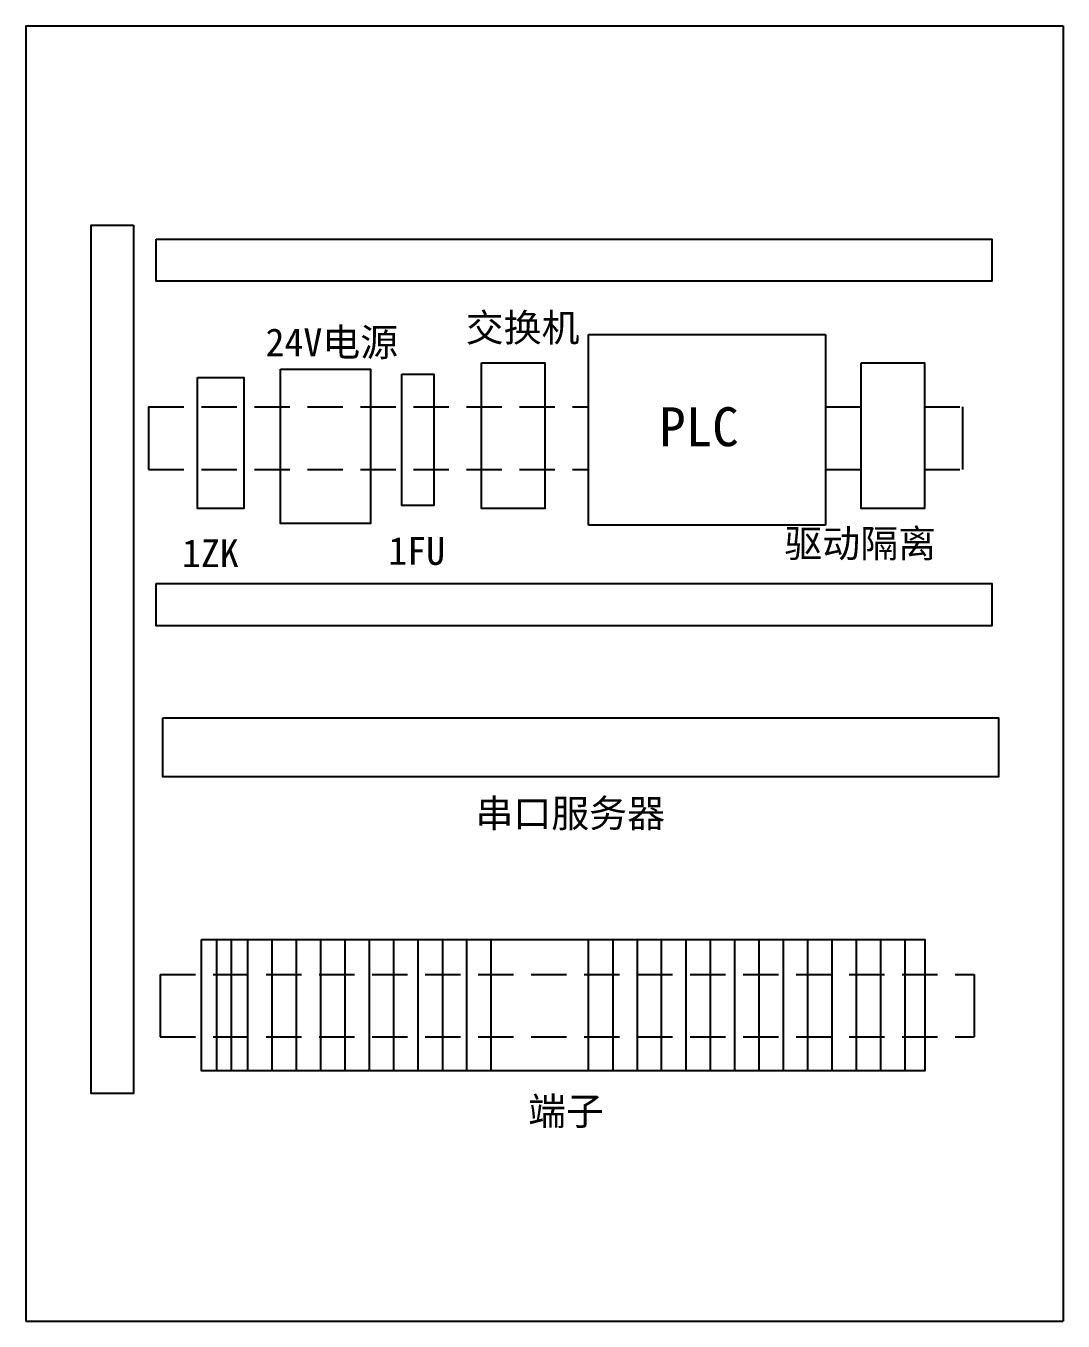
# Model space of a CAD drawing. Extents: x -607 to 3240, y -2331 to 216.
# Drawn here: x -324.6 to -231.4, y -1250.9 to -1134.5 of the extents above; entities that cross this region are included whole.
import ezdxf

# ---------------------------------------------------------------- set-up
doc = ezdxf.new("R2010")
doc.units = 0
doc.header["$MEASUREMENT"] = 0
doc.linetypes.add('DASHED2', pattern=[9.525, 6.35, -3.175])
doc.layers.get('0').update_dxf_attribs({"linetype": 'CONTINUOUS'})

msp = doc.modelspace()

# ---------------------------------------------------------------- linework, layer by layer
at = {"ltscale": 0.5}
for p, q in [((-324.62, -1134.52), (-324.62, -1250.91)), ((-324.62, -1134.52), (-231.4, -1134.52)), ((-231.4, -1134.52), (-231.4, -1250.91)), ((-274.06, -1162.24), (-252.74, -1162.24)), ((-274.06, -1179.4), (-274.06, -1162.24)), ((-252.74, -1162.24), (-252.74, -1179.4)), ((-313.6, -1168.75), (-313.6, -1174.37)), ((-240.45, -1168.75), (-240.45, -1174.37)), ((-252.74, -1179.4), (-274.06, -1179.4)), ((-312.54, -1219.77), (-312.54, -1225.38)), ((-239.39, -1219.77), (-239.39, -1225.38)), ((-324.62, -1250.91), (-231.4, -1250.91))]:
    msp.add_line(p, q, dxfattribs=at)
at = {"linetype": 'DASHED2', "ltscale": 0.5}
for p, q in [((-313.6, -1168.75), (-274.06, -1168.75)), ((-252.74, -1168.75), (-249.56, -1168.75)), ((-243.87, -1168.75), (-240.45, -1168.75)), ((-313.6, -1174.37), (-274.06, -1174.37)), ((-252.74, -1174.37), (-249.56, -1174.37)), ((-243.87, -1174.37), (-240.45, -1174.37)), ((-312.54, -1219.77), (-239.39, -1219.77)), ((-312.54, -1225.38), (-239.39, -1225.38))]:
    msp.add_line(p, q, dxfattribs=at)
for p, q in [((-307.5, -1216.63), (-307.5, -1228.41)), ((-306.16, -1216.63), (-306.16, -1228.41)), ((-304.69, -1216.63), (-304.69, -1228.41)), ((-302.51, -1216.63), (-302.51, -1228.41)), ((-300.32, -1216.63), (-300.32, -1228.41)), ((-298.13, -1216.63), (-298.13, -1228.41)), ((-295.94, -1216.63), (-295.94, -1228.41)), ((-293.76, -1216.63), (-293.76, -1228.41)), ((-291.57, -1216.63), (-291.57, -1228.41)), ((-289.38, -1216.63), (-289.38, -1228.41)), ((-287.19, -1216.63), (-287.19, -1228.41)), ((-285.01, -1216.63), (-285.01, -1228.41)), ((-282.82, -1216.63), (-282.82, -1228.41)), ((-274.07, -1216.63), (-274.07, -1228.41)), ((-271.88, -1216.63), (-271.88, -1228.41)), ((-269.69, -1216.63), (-269.69, -1228.41)), ((-267.51, -1216.63), (-267.51, -1228.41)), ((-265.32, -1216.63), (-265.32, -1228.41)), ((-263.13, -1216.63), (-263.13, -1228.41)), ((-260.94, -1216.63), (-260.94, -1228.41)), ((-258.76, -1216.63), (-258.76, -1228.41)), ((-256.57, -1216.63), (-256.57, -1228.41)), ((-254.38, -1216.63), (-254.38, -1228.41)), ((-252.19, -1216.63), (-252.19, -1228.41)), ((-250.01, -1216.63), (-250.01, -1228.41)), ((-247.82, -1216.63), (-247.82, -1228.41)), ((-245.63, -1216.63), (-245.63, -1228.41))]:
    msp.add_line(p, q)
for points in [[(-314.96, -1152.44), (-314.96, -1230.47), (-318.74, -1230.47), (-318.74, -1152.44)], [(-312.92, -1153.68), (-237.81, -1153.68), (-237.81, -1157.47), (-312.92, -1157.47)], [(-283.67, -1164.79), (-277.99, -1164.79), (-277.99, -1177.88), (-283.67, -1177.88)], [(-249.56, -1164.79), (-243.87, -1164.79), (-243.87, -1177.88), (-249.56, -1177.88)], [(-309.19, -1166.11), (-305.03, -1166.11), (-305.03, -1177.89), (-309.19, -1177.89)], [(-301.73, -1165.36), (-293.64, -1165.36), (-293.64, -1179.25), (-301.73, -1179.25)], [(-290.82, -1165.83), (-287.96, -1165.83), (-287.96, -1177.61), (-290.82, -1177.61)], [(-312.92, -1184.64), (-237.81, -1184.64), (-237.81, -1188.42), (-312.92, -1188.42)], [(-312.31, -1196.7), (-237.2, -1196.7), (-237.2, -1202.01), (-312.31, -1202.01)], [(-308.84, -1216.63), (-243.84, -1216.63), (-243.84, -1228.41), (-308.84, -1228.41)]]:
    msp.add_lwpolyline(points, close=True)

# ---------------------------------------------------------------- texts
at = {"char_height": 2.5, "attachment_point": 1}
for s, insert, width in [('{\\fSimSun|b0|i0|c134|p2;交换机}', (-285.09, -1160.39), 18.7527), ('24V{\\fSimSun|b0|i0|c134|p2;电源}', (-303.08, -1161.7), 18.7527), ('{\\fSimSun|b0|i0|c134|p2;驱动隔离}', (-256.45, -1179.78), 18.7527), ('1ZK', (-310.59, -1180.66), 21.0052), ('1FU', (-292.05, -1180.45), 13.8727), ('{\\fSimSun|b0|i0|c134|p2;串口服务器}', (-284.22, -1204.03), 18.7527), ('{\\fSimSun|b0|i0|c134|p2;端子}', (-279.49, -1230.79), 18.7527)]:
    msp.add_mtext(s, dxfattribs=dict(at, insert=insert, width=width))
at = {"ltscale": 0.5, "insert": (-267.7, -1168.79), "char_height": 3.5, "width": 50.3102, "attachment_point": 1}
msp.add_mtext('\\f宋体|b0|i0|c134|p2;PLC  ', dxfattribs=at)

doc.saveas('drawing.dxf')
